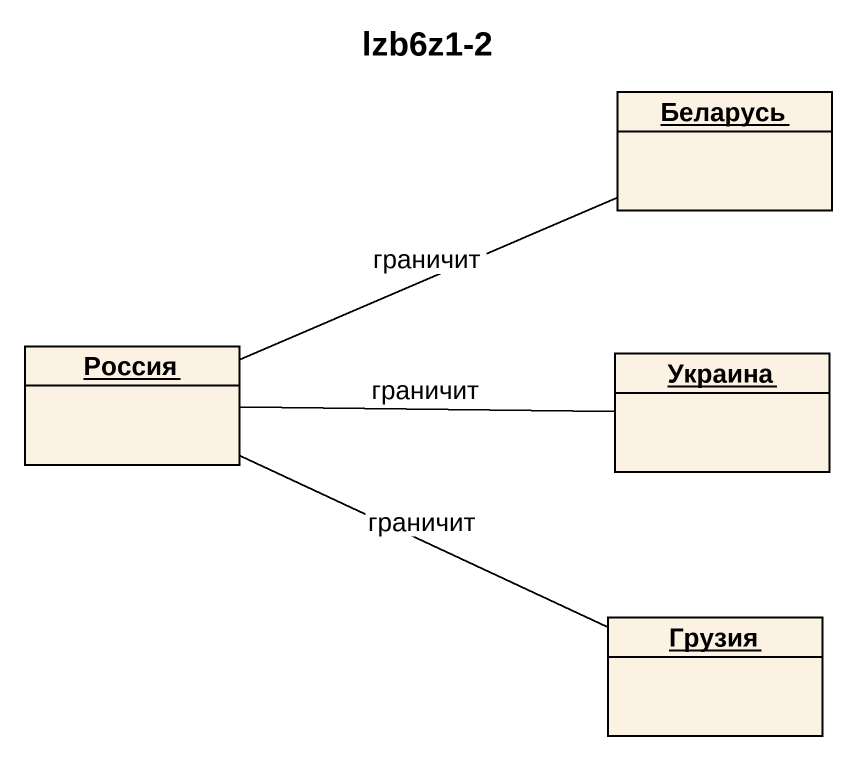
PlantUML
@startuml
title lzb6z1-2
hide circle
hide empty members
object Беларусь
object Россия
object Украина
object Грузия
Россия -right- Беларусь : граничит
Россия -right- Украина : граничит
Россия -right- Грузия : граничит
@enduml
